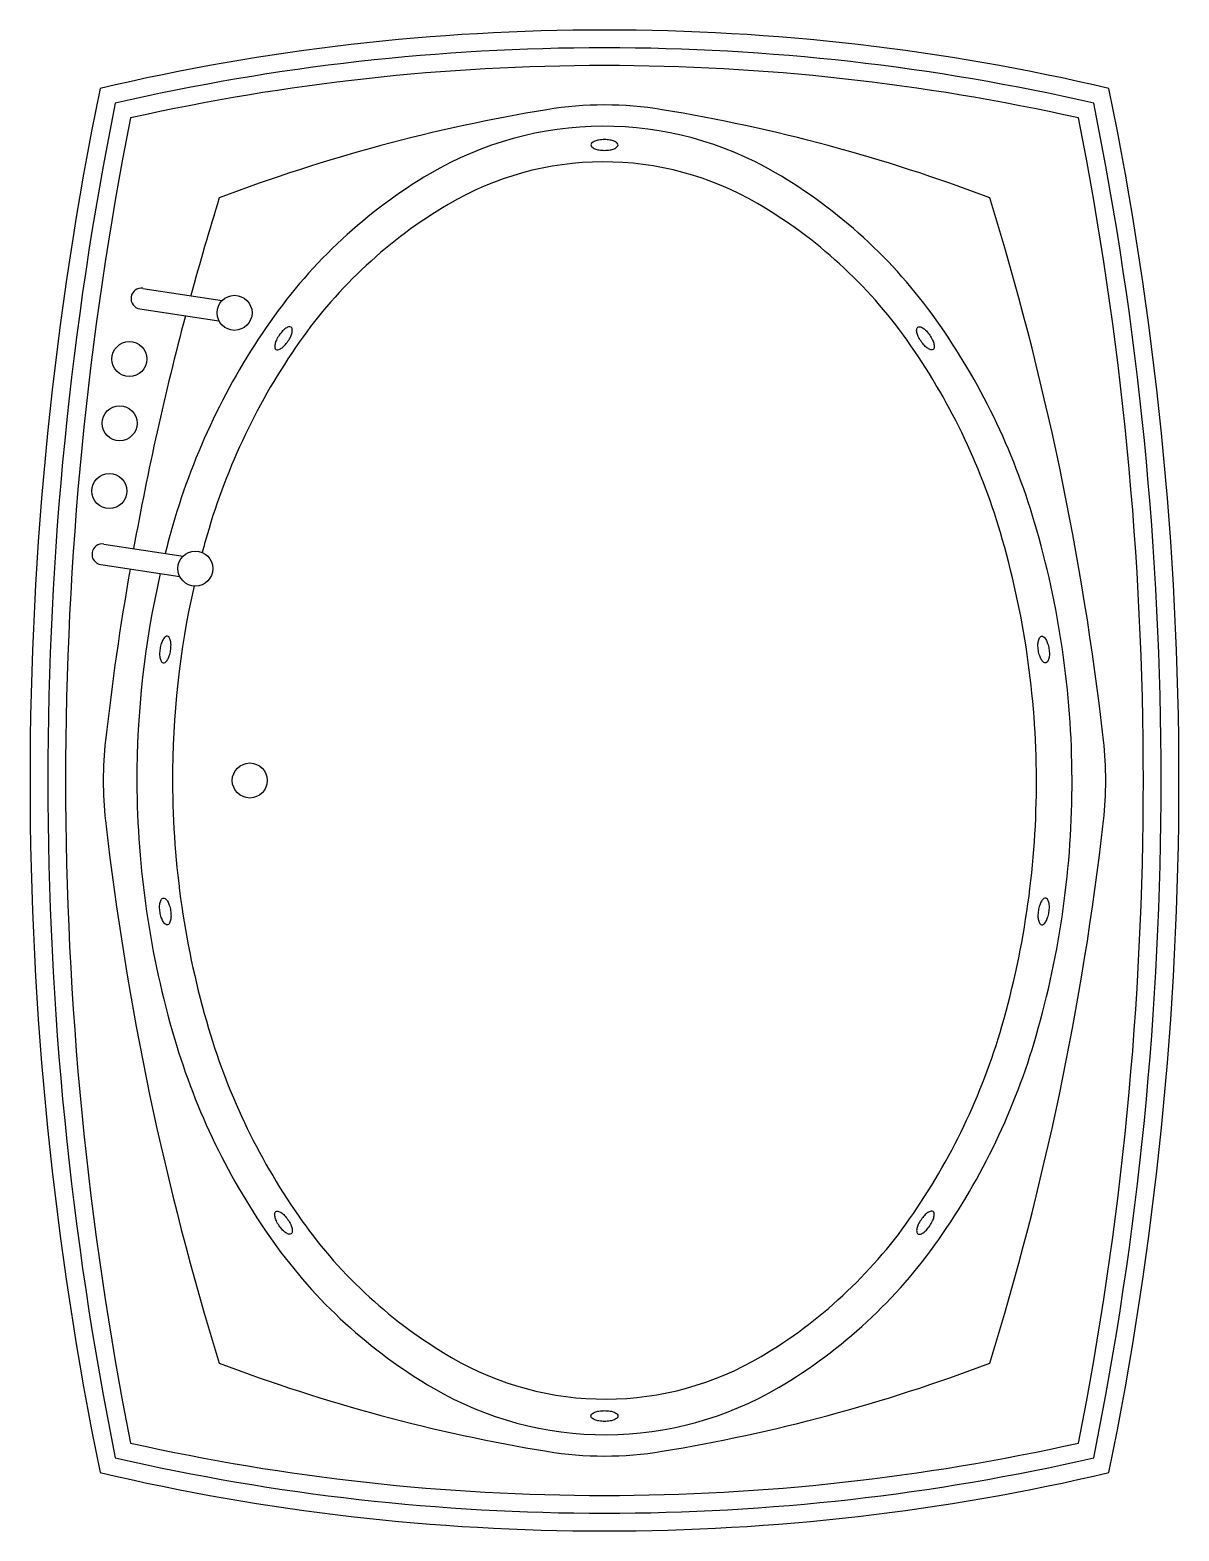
# Model space of a CAD drawing. Header units: inches. Extents: x -1516 to 98, y -82 to 2026.
import ezdxf

# ---------------------------------------------------------------- set-up
doc = ezdxf.new("R2010")
doc.units = ezdxf.units.IN

msp = doc.modelspace()

# ---------------------------------------------------------------- linework, layer by layer
for p, q in [((-1357, 1663.2), (-1245.8, 1646.2)), ((-1361.4, 1634.4), (-1250.2, 1617.4)), ((-1411.8, 1304.1), (-1300.6, 1287.1)), ((-1416.2, 1275.3), (-1305, 1258.3))]:
    msp.add_line(p, q)
for points in [[(0, 0, 0.101164), (0, 1944, 0.115707), (-1417.3, 1944, 0.101164), (-1417.3, 0, 0.115707)], [(-21.3, 20.7, 0.099487), (-21.3, 1923.3, 0.113072), (-1396, 1923.3, 0.099487), (-1396, 20.7, 0.113072)], [(-42.7, 41.5, 0.097785), (-42.7, 1902.5, 0.110392), (-1374.7, 1902.5, 0.097785), (-1374.7, 41.5, 0.110392)], [(-727.7, 1864.6, 0.205176), (-726.7, 1862.2, 0.096641), (-722.1, 1859.2, 0.053524), (-716.4, 1857.7, 0.04054), (-708.7, 1857, 0.04054), (-700.9, 1857.7, 0.053524), (-695.2, 1859.2, 0.096641), (-690.7, 1862.2, 0.205176), (-689.6, 1864.6, 0.205176), (-690.7, 1867, 0.096641), (-695.2, 1869.9, 0.053524), (-700.9, 1871.4, 0.04054), (-708.7, 1872.1, 0.04054), (-716.4, 1871.4, 0.053524), (-722.1, 1869.9, 0.096641), (-726.7, 1867, 0.205176)], [(-1170.2, 1577.3, 0.205176), (-1167.7, 1576.8, 0.096641), (-1162.7, 1579, 0.053524), (-1158.2, 1582.8, 0.04054), (-1153.3, 1588.8, 0.04054), (-1149.4, 1595.6, 0.053524), (-1147.5, 1601.2, 0.096641), (-1147.4, 1606.6, 0.205176), (-1148.8, 1608.8, 0.205176), (-1151.3, 1609.3, 0.096641), (-1156.3, 1607.2, 0.053524), (-1160.8, 1603.4, 0.04054), (-1165.7, 1597.3, 0.04054), (-1169.6, 1590.5, 0.053524), (-1171.5, 1584.9, 0.096641), (-1171.6, 1579.5, 0.205176)], [(-247.1, 1577.3, -0.205176), (-249.7, 1576.8, -0.096641), (-254.6, 1579, -0.053524), (-259.2, 1582.8, -0.04054), (-264, 1588.8, -0.04054), (-267.9, 1595.6, -0.053524), (-269.8, 1601.2, -0.096641), (-270, 1606.6, -0.205176), (-268.6, 1608.8, -0.205176), (-266, 1609.3, -0.096641), (-261, 1607.2, -0.053524), (-256.5, 1603.4, -0.04054), (-251.6, 1597.3, -0.04054), (-247.8, 1590.5, -0.053524), (-245.9, 1584.9, -0.096641), (-245.7, 1579.5, -0.205176)], [(-1328.6, 1137.1, 0.205176), (-1326, 1137.7, 0.096641), (-1322.4, 1141.8, 0.053524), (-1320, 1147.1, 0.04054), (-1318.2, 1154.7, 0.04054), (-1317.6, 1162.5, 0.053524), (-1318.3, 1168.3, 0.096641), (-1320.4, 1173.3, 0.205176), (-1322.6, 1174.7, 0.205176), (-1325.2, 1174, 0.096641), (-1328.7, 1170, 0.053524), (-1331.2, 1164.6, 0.04054), (-1333, 1157, 0.04054), (-1333.6, 1149.3, 0.053524), (-1332.9, 1143.4, 0.096641), (-1330.8, 1138.5, 0.205176)], [(-88.8, 1137.1, -0.205176), (-91.3, 1137.7, -0.096641), (-94.9, 1141.8, -0.053524), (-97.3, 1147.1, -0.04054), (-99.2, 1154.7, -0.04054), (-99.8, 1162.5, -0.053524), (-99.1, 1168.3, -0.096641), (-96.9, 1173.3, -0.205176), (-94.7, 1174.7, -0.205176), (-92.2, 1174, -0.096641), (-88.6, 1170, -0.053524), (-86.2, 1164.6, -0.04054), (-84.3, 1157, -0.04054), (-83.7, 1149.3, -0.053524), (-84.4, 1143.4, -0.096641), (-86.6, 1138.5, -0.205176)], [(-1328.6, 806.9, -0.205176), (-1326, 806.3, -0.096641), (-1322.4, 802.3, -0.053524), (-1320, 796.9, -0.04054), (-1318.2, 789.3, -0.04054), (-1317.6, 781.5, -0.053524), (-1318.3, 775.7, -0.096641), (-1320.4, 770.7, -0.205176), (-1322.6, 769.3, -0.205176), (-1325.2, 770, -0.096641), (-1328.7, 774, -0.053524), (-1331.2, 779.4, -0.04054), (-1333, 787, -0.04054), (-1333.6, 794.7, -0.053524), (-1332.9, 800.6, -0.096641), (-1330.8, 805.5, -0.205176)], [(-88.8, 806.9, 0.205176), (-91.3, 806.3, 0.096641), (-94.9, 802.3, 0.053524), (-97.3, 796.9, 0.04054), (-99.2, 789.3, 0.04054), (-99.8, 781.5, 0.053524), (-99.1, 775.7, 0.096641), (-96.9, 770.7, 0.205176), (-94.7, 769.3, 0.205176), (-92.2, 770, 0.096641), (-88.6, 774, 0.053524), (-86.2, 779.4, 0.04054), (-84.3, 787, 0.04054), (-83.7, 794.7, 0.053524), (-84.4, 800.6, 0.096641), (-86.6, 805.5, 0.205176)], [(-1170.2, 366.7, -0.205176), (-1167.7, 367.2, -0.096641), (-1162.7, 365.1, -0.053524), (-1158.2, 361.2, -0.04054), (-1153.3, 355.2, -0.04054), (-1149.4, 348.4, -0.053524), (-1147.5, 342.8, -0.096641), (-1147.4, 337.4, -0.205176), (-1148.8, 335.2, -0.205176), (-1151.3, 334.7, -0.096641), (-1156.3, 336.8, -0.053524), (-1160.8, 340.6, -0.04054), (-1165.7, 346.7, -0.04054), (-1169.6, 353.5, -0.053524), (-1171.5, 359.1, -0.096641), (-1171.6, 364.5, -0.205176)], [(-247.1, 366.7, 0.205176), (-249.7, 367.2, 0.096641), (-254.6, 365.1, 0.053524), (-259.2, 361.2, 0.04054), (-264, 355.2, 0.04054), (-267.9, 348.4, 0.053524), (-269.8, 342.8, 0.096641), (-270, 337.4, 0.205176), (-268.6, 335.2, 0.205176), (-266, 334.7, 0.096641), (-261, 336.8, 0.053524), (-256.5, 340.6, 0.04054), (-251.6, 346.7, 0.04054), (-247.8, 353.5, 0.053524), (-245.9, 359.1, 0.096641), (-245.7, 364.5, 0.205176)], [(-727.7, 79.4, -0.205176), (-726.7, 81.9, -0.096641), (-722.1, 84.8, -0.053524), (-716.4, 86.3, -0.04054), (-708.7, 87, -0.04054), (-700.9, 86.3, -0.053524), (-695.2, 84.8, -0.096641), (-690.7, 81.9, -0.205176), (-689.6, 79.4, -0.205176), (-690.7, 77, -0.096641), (-695.2, 74.1, -0.053524), (-700.9, 72.6, -0.04054), (-708.7, 71.9, -0.04054), (-716.4, 72.6, -0.053524), (-722.1, 74.1, -0.096641), (-726.7, 77, -0.205176)]]:
    msp.add_lwpolyline(points, format="xyb", close=True)
for points in [[(-705.9, 53.2, 0.133556), (-463.4, 119.9, 0.10678), (-239, 327.6, 0.082691), (-102.4, 613.2, 0.071169), (-51.9, 974, 0.071169), (-104.5, 1334.4, 0.082691), (-242.9, 1619.2, 0.10678), (-468.5, 1825.5, 0.133556), (-711.4, 1890.8, 0.133556), (-954, 1824.1, 0.10678), (-1178.3, 1616.4, 0.082691), (-1315, 1330.8, 0.008027), (-1325.8, 1290.9, 0.071169)], [(-706.1, 103.2, 0.133556), (-488.8, 163, 0.10678), (-280, 356.3, 0.082691), (-150.4, 627.1, 0.071169), (-101.9, 973.8, 0.071169), (-152.5, 1320.2, 0.082691), (-283.6, 1590.2, 0.10678), (-493.7, 1782.3, 0.133556), (-711.3, 1840.8, 0.133556), (-928.5, 1781, 0.10678), (-1137.4, 1587.7, 0.082691), (-1266.9, 1316.9, 0.005154), (-1273.7, 1292.4, 0.071169)], [(-1332.7, 1262.5, 0.057402), (-1365.5, 970, 0.071169), (-1312.8, 609.6, 0.082691), (-1174.5, 324.8, 0.10678), (-948.9, 118.5, 0.133556), (-705.9, 53.2, 0.133556)], [(-1285.3, 1245.2, 0.056139), (-1315.5, 970.2, 0.071169), (-1264.9, 623.8, 0.082691), (-1133.7, 353.8, 0.10678), (-923.7, 161.7, 0.133556), (-706.1, 103.2, 0.133556)]]:
    msp.add_lwpolyline(points, format="xyb")
for centre in [(-1228.4, 1628.8), (-1376, 1563.8), (-1389.8, 1473.7), (-1404.3, 1378.5), (-1283.3, 1269.7), (-1206.9, 972)]:
    msp.add_circle(centre, 24.6)
for centre, radius, start, end in [((-708.7, 1420.7), 500, 80.6759, 99.3241), ((-403.6, -437.1), 2382.7, 99.3241, 110.8022), ((-1013.7, -437.1), 2382.7, 69.1978, 80.6759), ((2724.1, 559), 4160.3, 162.785, 164.7551), ((-4141.4, 559), 4160.3, 6.4784, 17.215), ((-1359.2, 1648.8), 14.6, 81.3193, 261.3193), ((2724.1, 559), 4160.3, 165.1588, 169.7724), ((-1414, 1289.7), 14.6, 81.3193, 261.3193), ((2724.1, 559), 4160.3, 170.1736, 173.5216), ((-912.8, 972), 500, 173.5216, 186.4784), ((-504.5, 972), 500, 353.5216, 6.4784), ((2724.1, 1385), 4160.3, 186.4784, 197.215), ((-4141.4, 1385), 4160.3, 342.785, 353.5216), ((-403.6, 2381.1), 2382.7, 249.1978, 260.6759), ((-1013.7, 2381.1), 2382.7, 279.3241, 290.8022), ((-708.7, 523.3), 500, 260.6759, 279.3241), ((-708.7, 523.3), 500, 260.6759, 279.3241)]:
    msp.add_arc(centre, radius, start, end)

doc.saveas('drawing.dxf')
